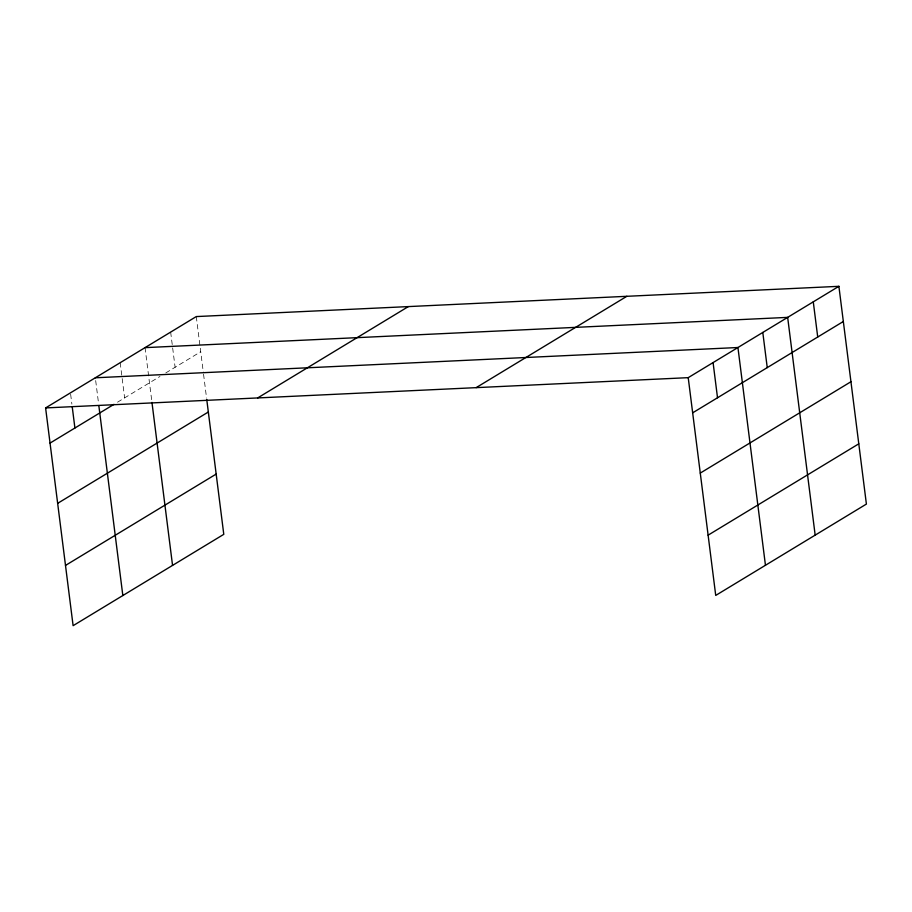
<?xml version="1.0" encoding="UTF-8"?>
<svg xmlns="http://www.w3.org/2000/svg" width="912" height="912" viewBox="0 0 912 912"><rect width="100%" height="100%" fill="white"/><g stroke="black" fill="none" stroke-linecap="round" stroke-linejoin="round"><path stroke-width="0.68" stroke-dasharray="4.56 3.42" d="M117.523 402.192L159.965 376.462M165.79 372.928L200.72 351.747M196.274 316.578L203.376 372.769M203.547 374.171L206.557 397.997M170.658 332.105L175.104 367.285M145.042 347.643L151.791 401.029M120.179 362.714L124.625 397.883M95.68 380.589L98.519 403.104M70.634 394.258L71.888 404.107"/><path stroke-width="1.37" d="M206.739 399.399L223.782 534.341L73.108 625.678L45.6 407.926L196.274 316.578L838.892 286.322L866.4 504.074L715.726 595.422L688.218 377.659L838.892 286.322M50.046 443.095L113.977 404.335M57.65 503.344L208.335 412.007M257.663 397.94L408.337 306.592M65.493 565.429L216.167 474.08M476.155 387.646L626.829 296.309M692.664 412.828L843.338 321.491M700.268 473.089L850.942 381.74M708.111 535.162L858.785 443.825M145.042 347.643L787.66 317.376L815.168 535.127M95.327 377.785L737.933 347.518L765.453 565.28M45.6 407.926L688.218 377.659M813.276 301.849L817.722 337.018M762.797 332.447L767.243 367.616M713.081 362.588L717.516 397.757M151.962 402.431L172.55 565.394M98.872 405.92L122.835 595.536M72.242 406.923L74.909 428.024"/></g></svg>
